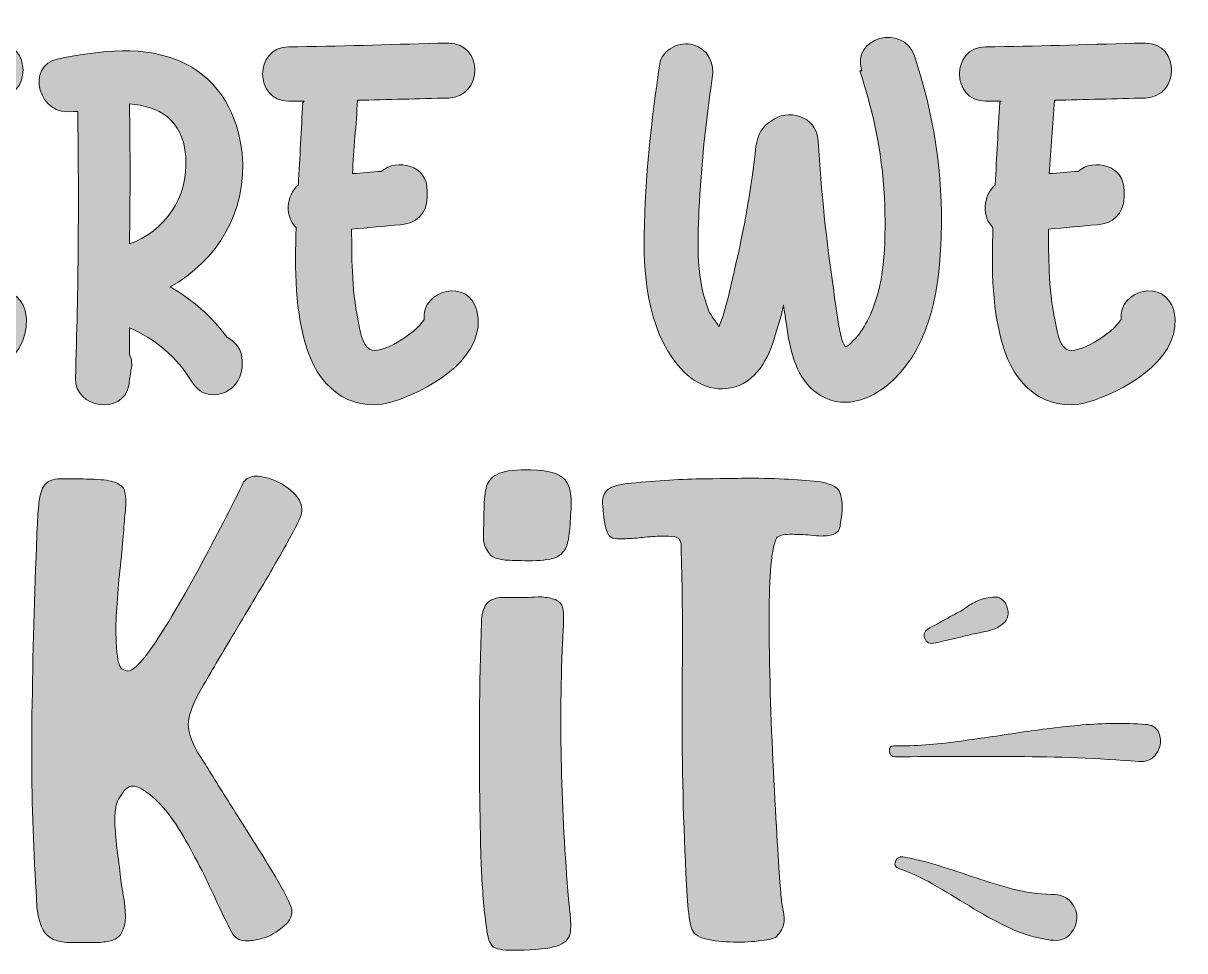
# Model space of a CAD drawing. Header units: inches. Extents: x 50 to 452, y -453 to -47.
# Drawn here: x 250.8 to 451.6, y -452.7 to -292.3 of the extents above; entities that cross this region are included whole.
import ezdxf

# ---------------------------------------------------------------- set-up
doc = ezdxf.new("R2010")
doc.units = ezdxf.units.IN
doc.header["$MEASUREMENT"] = 0
doc.layers.add('Layer 1', color=7, linetype='Continuous')

# ---------------------------------------------------------------- blocks, each defined once
blk = doc.blocks.new('block 3')
at = {"layer": 'Layer 1', "true_color": 0x0b0b0b}
h = blk.add_hatch(color=28, dxfattribs=at)
h.dxf.hatch_style = 2
edge = h.paths.add_edge_path()
edge.add_spline(control_points=[(414.9, -397.94), (413.78, -398.22), (412.72, -398.47), (411.74, -398.69), (410.74, -398.92), (409.69, -399.17), (408.57, -399.44), (407.58, -399.67), (406.95, -399.41), (406.67, -398.67), (406.38, -397.94), (406.68, -397.32), (407.57, -396.83), (408.59, -396.29), (409.54, -395.77), (410.43, -395.27), (411.31, -394.79), (412.27, -394.26), (413.28, -393.72), (413.98, -393.15), (414.76, -392.67), (415.6, -392.27), (416.45, -391.87), (417.39, -391.62), (418.43, -391.52), (419.6, -391.39), (420.42, -391.91), (420.88, -393.12), (421.34, -394.33), (421.11, -395.34), (420.2, -396.15), (419.36, -396.78), (418.48, -397.19), (417.56, -397.39), (416.64, -397.58), (415.75, -397.77), (414.9, -397.94)], knot_values=[0, 0, 0, 0, 1, 1, 1, 2, 2, 2, 3, 3, 3, 4, 4, 4, 5, 5, 5, 6, 6, 6, 7, 7, 7, 8, 8, 8, 9, 9, 9, 10, 10, 10, 11, 11, 11, 12, 12, 12, 12], degree=3, periodic=1)
h = blk.add_hatch(color=28, dxfattribs=at)
h.dxf.hatch_style = 2
edge = h.paths.add_edge_path()
edge.add_spline(control_points=[(401.55, -419.12), (400.95, -419.11), (400.62, -418.79), (400.56, -418.17), (400.5, -417.54), (400.76, -417.24), (401.36, -417.25), (405.02, -417.26), (408.66, -417.01), (412.29, -416.5), (415.93, -416), (419.53, -415.48), (423.09, -414.94), (426.65, -414.4), (430.26, -413.97), (433.9, -413.63), (437.54, -413.3), (441.18, -413.27), (444.82, -413.53), (445.9, -413.58), (446.63, -413.98), (447.03, -414.71), (447.42, -415.44), (447.55, -416.22), (447.4, -417.05), (447.24, -417.87), (446.86, -418.57), (446.26, -419.16), (445.66, -419.74), (444.81, -420), (443.73, -419.94), (436.57, -419.39), (429.54, -419.1), (422.65, -419.09), (415.75, -419.08), (408.71, -419.08), (401.55, -419.12)], knot_values=[0, 0, 0, 0, 1, 1, 1, 2, 2, 2, 3, 3, 3, 4, 4, 4, 5, 5, 5, 6, 6, 6, 7, 7, 7, 8, 8, 8, 9, 9, 9, 10, 10, 10, 11, 11, 11, 12, 12, 12, 12], degree=3, periodic=1)
h = blk.add_hatch(color=28, dxfattribs=at)
h.dxf.hatch_style = 2
edge = h.paths.add_edge_path()
edge.add_spline(control_points=[(428.61, -442.91), (430.15, -442.92), (431.28, -443.38), (432, -444.25), (432.72, -445.13), (433.05, -446.07), (432.98, -447.1), (432.91, -448.12), (432.49, -449.04), (431.74, -449.88), (430.98, -450.71), (429.87, -451.01), (428.41, -450.8), (426, -450.5), (423.71, -449.84), (421.56, -448.82), (419.41, -447.81), (417.28, -446.66), (415.19, -445.39), (413.09, -444.12), (410.99, -442.86), (408.9, -441.59), (406.8, -440.31), (404.6, -439.28), (402.3, -438.47), (401.61, -438.28), (401.38, -437.86), (401.6, -437.24), (401.82, -436.62), (402.25, -436.34), (402.89, -436.41), (405.04, -436.81), (407.16, -437.34), (409.25, -437.99), (411.34, -438.65), (413.45, -439.34), (415.57, -440.07), (417.68, -440.79), (419.81, -441.44), (421.94, -442), (424.08, -442.57), (426.3, -442.87), (428.61, -442.91)], knot_values=[0, 0, 0, 0, 1, 1, 1, 2, 2, 2, 3, 3, 3, 4, 4, 4, 5, 5, 5, 6, 6, 6, 7, 7, 7, 8, 8, 8, 9, 9, 9, 10, 10, 10, 11, 11, 11, 12, 12, 12, 13, 13, 13, 14, 14, 14, 14], degree=3, periodic=1)
at = {"layer": 'Layer 1', "lineweight": 0}
for points, knots in [([(414.9, -397.94), (413.78, -398.22), (412.72, -398.47), (411.74, -398.69), (410.74, -398.92), (409.69, -399.17), (408.57, -399.44), (407.58, -399.67), (406.95, -399.41), (406.67, -398.67), (406.38, -397.94), (406.68, -397.32), (407.57, -396.83), (408.59, -396.29), (409.54, -395.77), (410.43, -395.27), (411.31, -394.79), (412.27, -394.26), (413.28, -393.72), (413.98, -393.15), (414.76, -392.67), (415.6, -392.27), (416.45, -391.87), (417.39, -391.62), (418.43, -391.52), (419.6, -391.39), (420.42, -391.91), (420.88, -393.12), (421.34, -394.33), (421.11, -395.34), (420.2, -396.15), (419.36, -396.78), (418.48, -397.19), (417.56, -397.39), (416.64, -397.58), (415.75, -397.77), (414.9, -397.94)], [0, 0, 0, 0, 1, 1, 1, 2, 2, 2, 3, 3, 3, 4, 4, 4, 5, 5, 5, 6, 6, 6, 7, 7, 7, 8, 8, 8, 9, 9, 9, 10, 10, 10, 11, 11, 11, 12, 12, 12, 12]), ([(401.55, -419.12), (400.95, -419.11), (400.62, -418.79), (400.56, -418.17), (400.5, -417.54), (400.76, -417.24), (401.36, -417.25), (405.02, -417.26), (408.66, -417.01), (412.29, -416.5), (415.93, -416), (419.53, -415.48), (423.09, -414.94), (426.65, -414.4), (430.26, -413.97), (433.9, -413.63), (437.54, -413.3), (441.18, -413.27), (444.82, -413.53), (445.9, -413.58), (446.63, -413.98), (447.03, -414.71), (447.42, -415.44), (447.55, -416.22), (447.4, -417.05), (447.24, -417.87), (446.86, -418.57), (446.26, -419.16), (445.66, -419.74), (444.81, -420), (443.73, -419.94), (436.57, -419.39), (429.54, -419.1), (422.65, -419.09), (415.75, -419.08), (408.71, -419.08), (401.55, -419.12)], [0, 0, 0, 0, 1, 1, 1, 2, 2, 2, 3, 3, 3, 4, 4, 4, 5, 5, 5, 6, 6, 6, 7, 7, 7, 8, 8, 8, 9, 9, 9, 10, 10, 10, 11, 11, 11, 12, 12, 12, 12]), ([(428.61, -442.91), (430.15, -442.92), (431.28, -443.38), (432, -444.25), (432.72, -445.13), (433.05, -446.07), (432.98, -447.1), (432.91, -448.12), (432.49, -449.04), (431.74, -449.88), (430.98, -450.71), (429.87, -451.01), (428.41, -450.8), (426, -450.5), (423.71, -449.84), (421.56, -448.82), (419.41, -447.81), (417.28, -446.66), (415.19, -445.39), (413.09, -444.12), (410.99, -442.86), (408.9, -441.59), (406.8, -440.31), (404.6, -439.28), (402.3, -438.47), (401.61, -438.28), (401.38, -437.86), (401.6, -437.24), (401.82, -436.62), (402.25, -436.34), (402.89, -436.41), (405.04, -436.81), (407.16, -437.34), (409.25, -437.99), (411.34, -438.65), (413.45, -439.34), (415.57, -440.07), (417.68, -440.79), (419.81, -441.44), (421.94, -442), (424.08, -442.57), (426.3, -442.87), (428.61, -442.91)], [0, 0, 0, 0, 1, 1, 1, 2, 2, 2, 3, 3, 3, 4, 4, 4, 5, 5, 5, 6, 6, 6, 7, 7, 7, 8, 8, 8, 9, 9, 9, 10, 10, 10, 11, 11, 11, 12, 12, 12, 13, 13, 13, 14, 14, 14, 14])]:
    blk.add_open_spline(points, degree=3, knots=knots, dxfattribs=at)
blk = doc.blocks.new('block 10')
at = {"layer": 'Layer 1', "true_color": 0x0b0b0b}
h = blk.add_hatch(color=28, dxfattribs=at)
h.dxf.hatch_style = 2
edge = h.paths.add_edge_path()
edge.add_spline(control_points=[(345.28, -445.78), (345.48, -447.44), (345.54, -448.74), (345.34, -449.7), (345.13, -450.7), (344.33, -451.4), (343.03, -451.86), (341.67, -452.26), (339.46, -452.51), (336.25, -452.56), (334.19, -452.66), (332.83, -452.46), (332.13, -452.01), (331.48, -451.5), (331.02, -450.35), (330.88, -448.54), (330.42, -445.33), (330.17, -441.96), (330.02, -438.5), (329.87, -435.04), (329.82, -431.67), (329.77, -428.41), (329.57, -417.56), (329.67, -406.67), (330.02, -395.82), (330.07, -394.57), (330.32, -393.61), (330.77, -392.86), (331.28, -392.16), (332.08, -391.71), (333.23, -391.61), (334.24, -391.56), (335.34, -391.56), (336.5, -391.56), (336.85, -391.56), (337.15, -391.56), (337.45, -391.56), (337.65, -391.56), (337.9, -391.56), (338.15, -391.56), (338.86, -391.5), (339.61, -391.5), (340.46, -391.5), (341.37, -391.56), (342.12, -391.71), (342.82, -391.96), (343.48, -392.26), (343.93, -392.71), (344.08, -393.41), (344.18, -393.97), (344.23, -394.72), (344.23, -395.62), (344.18, -396.58), (344.18, -397.43), (344.08, -398.28), (344.08, -398.73), (344.08, -399.09), (344.03, -399.44), (343.43, -414.7), (343.83, -429.96), (345.23, -445.18), (345.23, -445.38), (345.23, -445.58), (345.28, -445.78)], knot_values=[0, 0, 0, 0, 1, 1, 1, 2, 2, 2, 3, 3, 3, 4, 4, 4, 5, 5, 5, 6, 6, 6, 7, 7, 7, 8, 8, 8, 9, 9, 9, 10, 10, 10, 11, 11, 11, 12, 12, 12, 13, 13, 13, 14, 14, 14, 15, 15, 15, 16, 16, 16, 17, 17, 17, 18, 18, 18, 19, 19, 19, 20, 20, 20, 21, 21, 21, 21], degree=3, periodic=1)
edge = h.paths.add_edge_path()
edge.add_spline(control_points=[(330.92, -372.33), (331.28, -371.32), (331.98, -370.57), (333.13, -370.12), (334.29, -369.66), (336.1, -369.46), (338.56, -369.51), (341.52, -369.56), (343.48, -370.12), (344.48, -371.22), (345.43, -372.33), (345.79, -374.38), (345.43, -377.3), (345.43, -377.6), (345.43, -377.95), (345.38, -378.3), (345.38, -379.56), (345.23, -380.76), (344.98, -381.97), (344.73, -383.12), (344.08, -384.02), (343.13, -384.58), (342.12, -384.98), (340.72, -385.18), (338.86, -385.23), (337, -385.23), (335.49, -385.18), (334.44, -385.13), (333.59, -385.08), (332.83, -384.93), (332.23, -384.68), (331.63, -384.42), (331.13, -383.82), (330.72, -382.92), (330.72, -382.92), (330.67, -382.82), (330.67, -382.82), (330.57, -382.57), (330.52, -382.37), (330.47, -382.12), (330.42, -381.92), (330.37, -381.66), (330.37, -381.41), (330.37, -381.16), (330.37, -380.96), (330.37, -380.71), (330.42, -379.25), (330.42, -377.8), (330.47, -376.34), (330.47, -374.68), (330.62, -373.38), (330.92, -372.33)], knot_values=[0, 0, 0, 0, 1, 1, 1, 2, 2, 2, 3, 3, 3, 4, 4, 4, 5, 5, 5, 6, 6, 6, 7, 7, 7, 8, 8, 8, 9, 9, 9, 10, 10, 10, 11, 11, 11, 12, 12, 12, 13, 13, 13, 14, 14, 14, 15, 15, 15, 16, 16, 16, 17, 17, 17, 17], degree=3, periodic=1)
h = blk.add_hatch(color=28, dxfattribs=at)
h.dxf.hatch_style = 2
edge = h.paths.add_edge_path()
edge.add_spline(control_points=[(268.02, -442.72), (268.17, -443.57), (268.32, -444.37), (268.37, -445.13), (268.42, -445.88), (268.47, -446.38), (268.47, -446.68), (268.47, -447.59), (268.32, -448.44), (267.97, -449.19), (267.56, -450.25), (266.71, -450.85), (265.36, -451.05), (264.55, -451.2), (263.65, -451.25), (262.7, -451.25), (261.74, -451.25), (260.49, -451.25), (259.03, -451.25), (259.03, -451.25), (258.28, -451.25), (258.28, -451.25), (255.97, -451), (254.51, -450.1), (253.96, -448.54), (253.41, -447.04), (253.1, -445.53), (253.1, -444.12), (253.1, -444.12), (253.1, -443.87), (253.1, -443.87), (253.1, -443.32), (253.06, -442.82), (253.01, -442.37), (252.5, -434.28), (252.25, -426), (252.25, -417.56), (252.25, -415.66), (252.3, -413.8), (252.3, -411.89), (252.45, -401.45), (252.7, -391.1), (253.16, -380.81), (253.16, -380.41), (253.16, -380.01), (253.21, -379.56), (253.26, -377.85), (253.36, -376.34), (253.51, -375.09), (253.66, -373.83), (253.96, -372.83), (254.51, -372.12), (255.06, -371.42), (255.92, -371.07), (257.17, -371.07), (257.17, -371.07), (257.87, -371.07), (257.87, -371.07), (259.13, -371.07), (260.64, -371.07), (262.39, -371.12), (264.15, -371.17), (265.46, -371.32), (266.36, -371.57), (267.51, -371.97), (268.17, -372.53), (268.32, -373.18), (268.47, -373.83), (268.52, -374.43), (268.52, -374.99), (268.52, -375.89), (268.42, -377.04), (268.27, -378.4), (268.17, -379.66), (268.07, -381.11), (267.92, -382.87), (267.87, -383.47), (267.82, -384.27), (267.67, -385.33), (267.42, -387.39), (267.21, -389.55), (267.06, -391.76), (266.91, -394.02), (266.81, -395.82), (266.81, -397.28), (266.81, -398.33), (266.86, -399.29), (266.91, -400.24), (267.06, -402.5), (267.42, -403.71), (267.87, -403.96), (268.37, -404.21), (268.67, -404.31), (268.82, -404.31), (269.67, -404.31), (270.93, -403.15), (272.59, -400.89), (275.55, -396.58), (278.56, -391.5), (281.67, -385.63), (284.79, -379.81), (287.2, -375.14), (288.9, -371.62), (289.36, -370.97), (290.06, -370.62), (291.06, -370.62), (291.52, -370.62), (291.97, -370.72), (292.52, -370.82), (294.33, -371.22), (295.83, -371.97), (297.09, -373.08), (298.34, -374.13), (298.95, -375.24), (298.95, -376.34), (298.95, -376.74), (298.9, -377.19), (298.74, -377.6), (298.04, -379.25), (296.59, -381.92), (294.43, -385.68), (292.22, -389.45), (289.86, -393.41), (287.3, -397.68), (285.34, -400.94), (283.58, -403.96), (281.98, -406.67), (280.22, -409.63), (279.31, -411.94), (279.31, -413.6), (279.31, -413.8), (279.37, -413.95), (279.37, -414.1), (279.57, -415.81), (280.42, -417.76), (281.98, -419.92), (282.23, -420.27), (282.43, -420.68), (282.68, -421.08), (284.33, -423.79), (286.09, -426.55), (287.85, -429.31), (290.01, -432.78), (291.97, -435.89), (293.72, -438.7), (295.43, -441.56), (296.59, -443.67), (297.14, -445.13), (297.24, -445.38), (297.24, -445.63), (297.24, -445.93), (297.24, -446.89), (296.69, -447.79), (295.58, -448.64), (294.18, -449.75), (292.92, -450.4), (291.82, -450.6), (290.71, -450.85), (289.96, -450.95), (289.56, -450.95), (288.45, -450.95), (287.65, -450.6), (287.1, -449.9), (286.39, -448.64), (285.44, -446.78), (284.28, -444.27), (282.68, -440.66), (280.77, -436.89), (278.51, -432.93), (276.25, -428.96), (273.79, -426.2), (271.23, -424.64), (270.63, -424.34), (270.13, -424.19), (269.73, -424.19), (269.52, -424.19), (269.32, -424.24), (269.17, -424.29), (268.67, -424.49), (268.27, -424.84), (268.02, -425.3), (267.82, -425.65), (267.67, -425.9), (267.51, -426.1), (267.26, -426.45), (267.11, -426.75), (267.01, -426.95), (266.91, -427.2), (266.86, -427.45), (266.81, -427.71), (266.76, -428.01), (266.71, -428.46), (266.66, -429.01), (266.66, -429.11), (266.66, -429.21), (266.61, -429.31), (266.61, -429.31), (266.61, -429.71), (266.61, -429.71), (266.61, -430.42), (266.66, -431.52), (266.81, -432.98), (266.96, -434.73), (267.16, -436.44), (267.42, -438.2), (267.62, -439.96), (267.77, -441.16), (267.87, -441.91), (267.92, -442.11), (267.97, -442.37), (268.02, -442.72)], knot_values=[0, 0, 0, 0, 1, 1, 1, 2, 2, 2, 3, 3, 3, 4, 4, 4, 5, 5, 5, 6, 6, 6, 7, 7, 7, 8, 8, 8, 9, 9, 9, 10, 10, 10, 11, 11, 11, 12, 12, 12, 13, 13, 13, 14, 14, 14, 15, 15, 15, 16, 16, 16, 17, 17, 17, 18, 18, 18, 19, 19, 19, 20, 20, 20, 21, 21, 21, 22, 22, 22, 23, 23, 23, 24, 24, 24, 25, 25, 25, 26, 26, 26, 27, 27, 27, 28, 28, 28, 29, 29, 29, 30, 30, 30, 31, 31, 31, 32, 32, 32, 33, 33, 33, 34, 34, 34, 35, 35, 35, 36, 36, 36, 37, 37, 37, 38, 38, 38, 39, 39, 39, 40, 40, 40, 41, 41, 41, 42, 42, 42, 43, 43, 43, 44, 44, 44, 45, 45, 45, 46, 46, 46, 47, 47, 47, 48, 48, 48, 49, 49, 49, 50, 50, 50, 51, 51, 51, 52, 52, 52, 53, 53, 53, 54, 54, 54, 55, 55, 55, 56, 56, 56, 57, 57, 57, 58, 58, 58, 59, 59, 59, 60, 60, 60, 61, 61, 61, 62, 62, 62, 63, 63, 63, 64, 64, 64, 65, 65, 65, 66, 66, 66, 67, 67, 67, 68, 68, 68, 69, 69, 69, 70, 70, 70, 70], degree=3, periodic=1)
h = blk.add_hatch(color=28, dxfattribs=at)
h.dxf.hatch_style = 2
edge = h.paths.add_edge_path()
edge.add_spline(control_points=[(379.77, -394.82), (379.77, -394.82), (379.77, -397.93), (379.77, -397.93), (379.88, -406.87), (380.18, -415.86), (380.68, -424.94), (381.18, -434.03), (381.53, -439.91), (381.78, -442.57), (381.88, -443.72), (381.98, -444.68), (382.13, -445.43), (382.28, -446.13), (382.39, -446.78), (382.39, -447.34), (382.39, -447.54), (382.33, -447.74), (382.33, -447.89), (382.24, -448.59), (381.78, -449.4), (381.03, -450.25), (380.68, -450.5), (379.82, -450.75), (378.42, -450.9), (376.96, -451.1), (375.36, -451.2), (373.6, -451.15), (371.79, -451.15), (370.18, -450.95), (368.78, -450.6), (367.37, -450.25), (366.57, -449.6), (366.32, -448.74), (365.97, -447.19), (365.72, -445.38), (365.57, -443.22), (365.01, -432.63), (364.71, -422.38), (364.71, -412.39), (364.71, -410.43), (364.76, -408.43), (364.76, -406.47), (364.76, -406.47), (364.81, -400.69), (364.81, -400.69), (364.81, -394.87), (364.71, -388.84), (364.56, -382.72), (364.56, -381.76), (364.21, -381.21), (363.46, -381.11), (362.7, -381.01), (362.05, -380.96), (361.45, -380.96), (360.6, -380.96), (359.54, -381.06), (358.29, -381.16), (357.38, -381.26), (356.38, -381.36), (355.27, -381.41), (354.92, -381.41), (354.57, -381.46), (354.27, -381.46), (353.62, -381.46), (353.16, -381.41), (352.76, -381.31), (352.21, -381.16), (351.86, -380.66), (351.61, -379.86), (351.36, -379.05), (351.16, -377.7), (351.01, -375.84), (351.01, -375.64), (350.96, -375.39), (350.96, -375.19), (350.96, -374.18), (351.26, -373.43), (351.86, -372.93), (352.56, -372.37), (353.92, -371.97), (355.93, -371.82), (360.49, -371.37), (364.71, -371.12), (368.63, -371.07), (372.55, -371.02), (375.06, -370.97), (376.11, -370.97), (381.28, -370.97), (385.5, -371.22), (388.71, -371.62), (390.77, -372.02), (391.88, -372.68), (392.08, -373.63), (392.33, -374.59), (392.43, -375.34), (392.43, -375.99), (392.43, -376.74), (392.33, -377.45), (392.18, -378.25), (392.18, -378.25), (392.08, -379.05), (392.08, -379.05), (391.97, -379.86), (391.62, -380.36), (391.07, -380.61), (390.52, -380.86), (389.72, -380.96), (388.76, -380.96), (388.31, -380.96), (387.71, -380.91), (386.95, -380.81), (385.75, -380.71), (384.54, -380.66), (383.34, -380.66), (382.19, -380.66), (381.38, -380.86), (381.03, -381.31), (380.18, -383.22), (379.77, -387.74), (379.77, -394.82)], knot_values=[0, 0, 0, 0, 1, 1, 1, 2, 2, 2, 3, 3, 3, 4, 4, 4, 5, 5, 5, 6, 6, 6, 7, 7, 7, 8, 8, 8, 9, 9, 9, 10, 10, 10, 11, 11, 11, 12, 12, 12, 13, 13, 13, 14, 14, 14, 15, 15, 15, 16, 16, 16, 17, 17, 17, 18, 18, 18, 19, 19, 19, 20, 20, 20, 21, 21, 21, 22, 22, 22, 23, 23, 23, 24, 24, 24, 25, 25, 25, 26, 26, 26, 27, 27, 27, 28, 28, 28, 29, 29, 29, 30, 30, 30, 31, 31, 31, 32, 32, 32, 33, 33, 33, 34, 34, 34, 35, 35, 35, 36, 36, 36, 37, 37, 37, 38, 38, 38, 39, 39, 39, 40, 40, 40, 40], degree=3, periodic=1)
at = {"layer": 'Layer 1', "lineweight": 0}
for points, knots in [([(330.92, -372.33), (331.28, -371.32), (331.98, -370.57), (333.13, -370.12), (334.29, -369.66), (336.1, -369.46), (338.56, -369.51), (341.52, -369.56), (343.48, -370.12), (344.48, -371.22), (345.43, -372.33), (345.79, -374.38), (345.43, -377.3), (345.43, -377.6), (345.43, -377.95), (345.38, -378.3), (345.38, -379.56), (345.23, -380.76), (344.98, -381.97), (344.73, -383.12), (344.08, -384.02), (343.13, -384.58), (342.12, -384.98), (340.72, -385.18), (338.86, -385.23), (337, -385.23), (335.49, -385.18), (334.44, -385.13), (333.59, -385.08), (332.83, -384.93), (332.23, -384.68), (331.63, -384.42), (331.13, -383.82), (330.72, -382.92), (330.72, -382.92), (330.67, -382.82), (330.67, -382.82), (330.57, -382.57), (330.52, -382.37), (330.47, -382.12), (330.42, -381.92), (330.37, -381.66), (330.37, -381.41), (330.37, -381.16), (330.37, -380.96), (330.37, -380.71), (330.42, -379.25), (330.42, -377.8), (330.47, -376.34), (330.47, -374.68), (330.62, -373.38), (330.92, -372.33)], [0, 0, 0, 0, 1, 1, 1, 2, 2, 2, 3, 3, 3, 4, 4, 4, 5, 5, 5, 6, 6, 6, 7, 7, 7, 8, 8, 8, 9, 9, 9, 10, 10, 10, 11, 11, 11, 12, 12, 12, 13, 13, 13, 14, 14, 14, 15, 15, 15, 16, 16, 16, 17, 17, 17, 17]), ([(268.02, -442.72), (268.17, -443.57), (268.32, -444.37), (268.37, -445.13), (268.42, -445.88), (268.47, -446.38), (268.47, -446.68), (268.47, -447.59), (268.32, -448.44), (267.97, -449.19), (267.56, -450.25), (266.71, -450.85), (265.36, -451.05), (264.55, -451.2), (263.65, -451.25), (262.7, -451.25), (261.74, -451.25), (260.49, -451.25), (259.03, -451.25), (259.03, -451.25), (258.28, -451.25), (258.28, -451.25), (255.97, -451), (254.51, -450.1), (253.96, -448.54), (253.41, -447.04), (253.1, -445.53), (253.1, -444.12), (253.1, -444.12), (253.1, -443.87), (253.1, -443.87), (253.1, -443.32), (253.06, -442.82), (253.01, -442.37), (252.5, -434.28), (252.25, -426), (252.25, -417.56), (252.25, -415.66), (252.3, -413.8), (252.3, -411.89), (252.45, -401.45), (252.7, -391.1), (253.16, -380.81), (253.16, -380.41), (253.16, -380.01), (253.21, -379.56), (253.26, -377.85), (253.36, -376.34), (253.51, -375.09), (253.66, -373.83), (253.96, -372.83), (254.51, -372.12), (255.06, -371.42), (255.92, -371.07), (257.17, -371.07), (257.17, -371.07), (257.87, -371.07), (257.87, -371.07), (259.13, -371.07), (260.64, -371.07), (262.39, -371.12), (264.15, -371.17), (265.46, -371.32), (266.36, -371.57), (267.51, -371.97), (268.17, -372.53), (268.32, -373.18), (268.47, -373.83), (268.52, -374.43), (268.52, -374.99), (268.52, -375.89), (268.42, -377.04), (268.27, -378.4), (268.17, -379.66), (268.07, -381.11), (267.92, -382.87), (267.87, -383.47), (267.82, -384.27), (267.67, -385.33), (267.42, -387.39), (267.21, -389.55), (267.06, -391.76), (266.91, -394.02), (266.81, -395.82), (266.81, -397.28), (266.81, -398.33), (266.86, -399.29), (266.91, -400.24), (267.06, -402.5), (267.42, -403.71), (267.87, -403.96), (268.37, -404.21), (268.67, -404.31), (268.82, -404.31), (269.67, -404.31), (270.93, -403.15), (272.59, -400.89), (275.55, -396.58), (278.56, -391.5), (281.67, -385.63), (284.79, -379.81), (287.2, -375.14), (288.9, -371.62), (289.36, -370.97), (290.06, -370.62), (291.06, -370.62), (291.52, -370.62), (291.97, -370.72), (292.52, -370.82), (294.33, -371.22), (295.83, -371.97), (297.09, -373.08), (298.34, -374.13), (298.95, -375.24), (298.95, -376.34), (298.95, -376.74), (298.9, -377.19), (298.74, -377.6), (298.04, -379.25), (296.59, -381.92), (294.43, -385.68), (292.22, -389.45), (289.86, -393.41), (287.3, -397.68), (285.34, -400.94), (283.58, -403.96), (281.98, -406.67), (280.22, -409.63), (279.31, -411.94), (279.31, -413.6), (279.31, -413.8), (279.37, -413.95), (279.37, -414.1), (279.57, -415.81), (280.42, -417.76), (281.98, -419.92), (282.23, -420.27), (282.43, -420.68), (282.68, -421.08), (284.33, -423.79), (286.09, -426.55), (287.85, -429.31), (290.01, -432.78), (291.97, -435.89), (293.72, -438.7), (295.43, -441.56), (296.59, -443.67), (297.14, -445.13), (297.24, -445.38), (297.24, -445.63), (297.24, -445.93), (297.24, -446.89), (296.69, -447.79), (295.58, -448.64), (294.18, -449.75), (292.92, -450.4), (291.82, -450.6), (290.71, -450.85), (289.96, -450.95), (289.56, -450.95), (288.45, -450.95), (287.65, -450.6), (287.1, -449.9), (286.39, -448.64), (285.44, -446.78), (284.28, -444.27), (282.68, -440.66), (280.77, -436.89), (278.51, -432.93), (276.25, -428.96), (273.79, -426.2), (271.23, -424.64), (270.63, -424.34), (270.13, -424.19), (269.73, -424.19), (269.52, -424.19), (269.32, -424.24), (269.17, -424.29), (268.67, -424.49), (268.27, -424.84), (268.02, -425.3), (267.82, -425.65), (267.67, -425.9), (267.51, -426.1), (267.26, -426.45), (267.11, -426.75), (267.01, -426.95), (266.91, -427.2), (266.86, -427.45), (266.81, -427.71), (266.76, -428.01), (266.71, -428.46), (266.66, -429.01), (266.66, -429.11), (266.66, -429.21), (266.61, -429.31), (266.61, -429.31), (266.61, -429.71), (266.61, -429.71), (266.61, -430.42), (266.66, -431.52), (266.81, -432.98), (266.96, -434.73), (267.16, -436.44), (267.42, -438.2), (267.62, -439.96), (267.77, -441.16), (267.87, -441.91), (267.92, -442.11), (267.97, -442.37), (268.02, -442.72)], [0, 0, 0, 0, 1, 1, 1, 2, 2, 2, 3, 3, 3, 4, 4, 4, 5, 5, 5, 6, 6, 6, 7, 7, 7, 8, 8, 8, 9, 9, 9, 10, 10, 10, 11, 11, 11, 12, 12, 12, 13, 13, 13, 14, 14, 14, 15, 15, 15, 16, 16, 16, 17, 17, 17, 18, 18, 18, 19, 19, 19, 20, 20, 20, 21, 21, 21, 22, 22, 22, 23, 23, 23, 24, 24, 24, 25, 25, 25, 26, 26, 26, 27, 27, 27, 28, 28, 28, 29, 29, 29, 30, 30, 30, 31, 31, 31, 32, 32, 32, 33, 33, 33, 34, 34, 34, 35, 35, 35, 36, 36, 36, 37, 37, 37, 38, 38, 38, 39, 39, 39, 40, 40, 40, 41, 41, 41, 42, 42, 42, 43, 43, 43, 44, 44, 44, 45, 45, 45, 46, 46, 46, 47, 47, 47, 48, 48, 48, 49, 49, 49, 50, 50, 50, 51, 51, 51, 52, 52, 52, 53, 53, 53, 54, 54, 54, 55, 55, 55, 56, 56, 56, 57, 57, 57, 58, 58, 58, 59, 59, 59, 60, 60, 60, 61, 61, 61, 62, 62, 62, 63, 63, 63, 64, 64, 64, 65, 65, 65, 66, 66, 66, 67, 67, 67, 68, 68, 68, 69, 69, 69, 70, 70, 70, 70]), ([(379.77, -394.82), (379.77, -394.82), (379.77, -397.93), (379.77, -397.93), (379.88, -406.87), (380.18, -415.86), (380.68, -424.94), (381.18, -434.03), (381.53, -439.91), (381.78, -442.57), (381.88, -443.72), (381.98, -444.68), (382.13, -445.43), (382.28, -446.13), (382.39, -446.78), (382.39, -447.34), (382.39, -447.54), (382.33, -447.74), (382.33, -447.89), (382.24, -448.59), (381.78, -449.4), (381.03, -450.25), (380.68, -450.5), (379.82, -450.75), (378.42, -450.9), (376.96, -451.1), (375.36, -451.2), (373.6, -451.15), (371.79, -451.15), (370.18, -450.95), (368.78, -450.6), (367.37, -450.25), (366.57, -449.6), (366.32, -448.74), (365.97, -447.19), (365.72, -445.38), (365.57, -443.22), (365.01, -432.63), (364.71, -422.38), (364.71, -412.39), (364.71, -410.43), (364.76, -408.43), (364.76, -406.47), (364.76, -406.47), (364.81, -400.69), (364.81, -400.69), (364.81, -394.87), (364.71, -388.84), (364.56, -382.72), (364.56, -381.76), (364.21, -381.21), (363.46, -381.11), (362.7, -381.01), (362.05, -380.96), (361.45, -380.96), (360.6, -380.96), (359.54, -381.06), (358.29, -381.16), (357.38, -381.26), (356.38, -381.36), (355.27, -381.41), (354.92, -381.41), (354.57, -381.46), (354.27, -381.46), (353.62, -381.46), (353.16, -381.41), (352.76, -381.31), (352.21, -381.16), (351.86, -380.66), (351.61, -379.86), (351.36, -379.05), (351.16, -377.7), (351.01, -375.84), (351.01, -375.64), (350.96, -375.39), (350.96, -375.19), (350.96, -374.18), (351.26, -373.43), (351.86, -372.93), (352.56, -372.37), (353.92, -371.97), (355.93, -371.82), (360.49, -371.37), (364.71, -371.12), (368.63, -371.07), (372.55, -371.02), (375.06, -370.97), (376.11, -370.97), (381.28, -370.97), (385.5, -371.22), (388.71, -371.62), (390.77, -372.02), (391.88, -372.68), (392.08, -373.63), (392.33, -374.59), (392.43, -375.34), (392.43, -375.99), (392.43, -376.74), (392.33, -377.45), (392.18, -378.25), (392.18, -378.25), (392.08, -379.05), (392.08, -379.05), (391.97, -379.86), (391.62, -380.36), (391.07, -380.61), (390.52, -380.86), (389.72, -380.96), (388.76, -380.96), (388.31, -380.96), (387.71, -380.91), (386.95, -380.81), (385.75, -380.71), (384.54, -380.66), (383.34, -380.66), (382.19, -380.66), (381.38, -380.86), (381.03, -381.31), (380.18, -383.22), (379.77, -387.74), (379.77, -394.82)], [0, 0, 0, 0, 1, 1, 1, 2, 2, 2, 3, 3, 3, 4, 4, 4, 5, 5, 5, 6, 6, 6, 7, 7, 7, 8, 8, 8, 9, 9, 9, 10, 10, 10, 11, 11, 11, 12, 12, 12, 13, 13, 13, 14, 14, 14, 15, 15, 15, 16, 16, 16, 17, 17, 17, 18, 18, 18, 19, 19, 19, 20, 20, 20, 21, 21, 21, 22, 22, 22, 23, 23, 23, 24, 24, 24, 25, 25, 25, 26, 26, 26, 27, 27, 27, 28, 28, 28, 29, 29, 29, 30, 30, 30, 31, 31, 31, 32, 32, 32, 33, 33, 33, 34, 34, 34, 35, 35, 35, 36, 36, 36, 37, 37, 37, 38, 38, 38, 39, 39, 39, 40, 40, 40, 40]), ([(345.28, -445.78), (345.48, -447.44), (345.54, -448.74), (345.34, -449.7), (345.13, -450.7), (344.33, -451.4), (343.03, -451.86), (341.67, -452.26), (339.46, -452.51), (336.25, -452.56), (334.19, -452.66), (332.83, -452.46), (332.13, -452.01), (331.48, -451.5), (331.02, -450.35), (330.88, -448.54), (330.42, -445.33), (330.17, -441.96), (330.02, -438.5), (329.87, -435.04), (329.82, -431.67), (329.77, -428.41), (329.57, -417.56), (329.67, -406.67), (330.02, -395.82), (330.07, -394.57), (330.32, -393.61), (330.77, -392.86), (331.28, -392.16), (332.08, -391.71), (333.23, -391.61), (334.24, -391.56), (335.34, -391.56), (336.5, -391.56), (336.85, -391.56), (337.15, -391.56), (337.45, -391.56), (337.65, -391.56), (337.9, -391.56), (338.15, -391.56), (338.86, -391.5), (339.61, -391.5), (340.46, -391.5), (341.37, -391.56), (342.12, -391.71), (342.82, -391.96), (343.48, -392.26), (343.93, -392.71), (344.08, -393.41), (344.18, -393.97), (344.23, -394.72), (344.23, -395.62), (344.18, -396.58), (344.18, -397.43), (344.08, -398.28), (344.08, -398.73), (344.08, -399.09), (344.03, -399.44), (343.43, -414.7), (343.83, -429.96), (345.23, -445.18), (345.23, -445.38), (345.23, -445.58), (345.28, -445.78)], [0, 0, 0, 0, 1, 1, 1, 2, 2, 2, 3, 3, 3, 4, 4, 4, 5, 5, 5, 6, 6, 6, 7, 7, 7, 8, 8, 8, 9, 9, 9, 10, 10, 10, 11, 11, 11, 12, 12, 12, 13, 13, 13, 14, 14, 14, 15, 15, 15, 16, 16, 16, 17, 17, 17, 18, 18, 18, 19, 19, 19, 20, 20, 20, 21, 21, 21, 21])]:
    blk.add_open_spline(points, degree=3, knots=knots, dxfattribs=at)
blk = doc.blocks.new('block 12')
at = {"layer": 'Layer 1', "true_color": 0x0b0b0b}
h = blk.add_hatch(color=28, dxfattribs=at)
h.dxf.hatch_style = 2
edge = h.paths.add_edge_path()
edge.add_spline(control_points=[(395.81, -300.51), (393.89, -294.74), (402.98, -292.31), (404.9, -297.95), (408.23, -307.93), (409.9, -318.56), (409.51, -329.06), (409.26, -337.77), (407.85, -347.63), (401.32, -353.9), (397.99, -357.11), (393.12, -359.28), (388.77, -356.72), (384.93, -354.54), (383.65, -350.06), (383.01, -345.96), (382.75, -344.3), (382.49, -342.63), (382.24, -340.97), (382.11, -341.74), (381.98, -342.51), (381.72, -343.28), (380.57, -347.12), (379.55, -351.73), (375.96, -354.16), (372.38, -356.59), (368.02, -355.57), (365.08, -352.62), (359.06, -346.6), (358.03, -336.87), (358.16, -328.81), (358.29, -318.95), (359.44, -309.09), (360.85, -299.35), (361.24, -296.79), (364.44, -295.38), (366.61, -296.02), (369.3, -296.79), (370.33, -299.23), (369.94, -301.79), (368.79, -309.34), (368.02, -317.02), (367.64, -324.71), (367.38, -330.47), (367.13, -336.74), (369.43, -342.25), (369.69, -342.76), (370.58, -343.92), (371.1, -344.81), (372.38, -341.74), (373.02, -338.15), (373.79, -334.95), (375.45, -327.91), (376.73, -320.74), (377.5, -313.57), (377.76, -311.65), (378.65, -309.98), (380.19, -309.21), (382.75, -307.04), (388, -308.19), (388.26, -312.67), (388.77, -321.38), (389.66, -329.96), (390.95, -338.54), (391.2, -340.59), (391.46, -342.63), (391.84, -344.68), (392.1, -345.71), (392.23, -347.37), (392.99, -348.27), (393.51, -348.14), (394.02, -347.5), (394.27, -347.24), (395.3, -346.22), (396.07, -345.07), (396.71, -343.79), (399.91, -337.9), (399.91, -330.34), (399.78, -323.94), (399.52, -315.87), (397.99, -308.06), (395.43, -300.51), (395.43, -300.51), (395.81, -300.51), (395.81, -300.51)], knot_values=[0, 0, 0, 0, 1, 1, 1, 2, 2, 2, 3, 3, 3, 4, 4, 4, 5, 5, 5, 6, 6, 6, 7, 7, 7, 8, 8, 8, 9, 9, 9, 10, 10, 10, 11, 11, 11, 12, 12, 12, 13, 13, 13, 14, 14, 14, 15, 15, 15, 16, 16, 16, 17, 17, 17, 18, 18, 18, 19, 19, 19, 20, 20, 20, 21, 21, 21, 22, 22, 22, 23, 23, 23, 24, 24, 24, 25, 25, 25, 26, 26, 26, 27, 27, 27, 28, 28, 28, 28], degree=3, periodic=1)
h = blk.add_hatch(color=28, dxfattribs=at)
h.dxf.hatch_style = 2
edge = h.paths.add_edge_path()
edge.add_spline(control_points=[(221.27, -305.76), (220.37, -305.76), (219.47, -305.76), (218.58, -305.76), (212.56, -305.76), (212.56, -296.41), (218.58, -296.41), (227.16, -296.28), (235.74, -296.02), (244.32, -295.77), (244.57, -295.77), (244.83, -295.77), (245.08, -295.77), (245.47, -295.77), (245.85, -295.77), (246.24, -295.77), (252.25, -295.77), (252.25, -304.99), (246.24, -305.24), (240.99, -305.37), (235.74, -305.5), (230.49, -305.63), (230.23, -309.85), (229.85, -314.08), (229.59, -318.31), (231.26, -318.18), (232.92, -318.05), (234.58, -317.92), (237.27, -315.62), (242.65, -316.77), (242.52, -321.38), (242.52, -321.76), (242.52, -322.15), (242.52, -322.53), (242.52, -325.22), (240.47, -327.01), (237.91, -327.14), (235.1, -327.4), (232.28, -327.65), (229.46, -327.91), (229.46, -330.34), (229.46, -332.77), (229.59, -335.21), (229.72, -338.02), (229.97, -340.97), (230.61, -343.79), (230.87, -345.2), (231.26, -347.89), (232.54, -348.65), (234.46, -349.81), (240.47, -345.96), (242.01, -343.53), (241.5, -338.28), (249.69, -336.36), (251.1, -341.99), (253.02, -349.68), (243.55, -355.31), (237.4, -357.49), (230.1, -360.05), (224.21, -355.95), (221.91, -349.04), (219.6, -342.38), (219.6, -334.7), (219.86, -327.65), (217.94, -325.86), (218.07, -322.15), (220.24, -320.23), (220.5, -315.49), (220.76, -310.75), (221.01, -306.01), (221.01, -306.01), (221.27, -305.76), (221.27, -305.76)], knot_values=[0, 0, 0, 0, 1, 1, 1, 2, 2, 2, 3, 3, 3, 4, 4, 4, 5, 5, 5, 6, 6, 6, 7, 7, 7, 8, 8, 8, 9, 9, 9, 10, 10, 10, 11, 11, 11, 12, 12, 12, 13, 13, 13, 14, 14, 14, 15, 15, 15, 16, 16, 16, 17, 17, 17, 18, 18, 18, 19, 19, 19, 20, 20, 20, 21, 21, 21, 22, 22, 22, 23, 23, 23, 24, 24, 24, 24], degree=3, periodic=1)
h = blk.add_hatch(color=28, dxfattribs=at)
h.dxf.hatch_style = 2
edge = h.paths.add_edge_path()
edge.add_spline(control_points=[(285.81, -346.48), (287.47, -347.24), (288.75, -348.91), (288.63, -350.7), (288.63, -351.09), (288.63, -351.47), (288.63, -351.85), (288.24, -356.34), (282.48, -358.51), (279.92, -354.29), (277.36, -350.06), (273.64, -346.86), (269.16, -344.94), (269.16, -346.48), (269.16, -348.01), (269.16, -349.55), (269.55, -350.32), (269.67, -351.21), (269.42, -352.24), (269.29, -353.14), (269.16, -354.03), (269.03, -354.93), (268.01, -360.18), (259.69, -358.9), (259.81, -353.65), (260.33, -338.28), (260.45, -322.92), (260.2, -307.55), (259.94, -307.55), (259.69, -307.55), (259.43, -307.55), (253.54, -308.7), (250.98, -299.61), (256.87, -298.46), (264.17, -297.05), (271.72, -295.9), (278.64, -299.23), (284.78, -302.17), (287.99, -308.32), (288.63, -314.85), (289.65, -324.71), (284.27, -333.41), (276.2, -337.9), (280.05, -340.07), (283.38, -343.02), (286.06, -346.6), (286.06, -346.6), (285.81, -346.48), (285.81, -346.48)], knot_values=[0, 0, 0, 0, 1, 1, 1, 2, 2, 2, 3, 3, 3, 4, 4, 4, 5, 5, 5, 6, 6, 6, 7, 7, 7, 8, 8, 8, 9, 9, 9, 10, 10, 10, 11, 11, 11, 12, 12, 12, 13, 13, 13, 14, 14, 14, 15, 15, 15, 16, 16, 16, 16], degree=3, periodic=1)
edge = h.paths.add_edge_path()
edge.add_spline(control_points=[(278.89, -315.36), (278.38, -308.83), (274.16, -306.65), (269.16, -306.27), (269.29, -314.34), (269.29, -322.4), (269.16, -330.47), (275.18, -328.29), (279.41, -322.4), (278.89, -315.62), (278.89, -315.62), (278.89, -315.36), (278.89, -315.36)], knot_values=[0, 0, 0, 0, 1, 1, 1, 2, 2, 2, 3, 3, 3, 4, 4, 4, 4], degree=3, periodic=1)
h = blk.add_hatch(color=28, dxfattribs=at)
h.dxf.hatch_style = 2
edge = h.paths.add_edge_path()
edge.add_spline(control_points=[(299.38, -305.76), (298.49, -305.76), (297.59, -305.76), (296.69, -305.76), (290.68, -305.76), (290.68, -296.41), (296.69, -296.41), (305.27, -296.28), (313.85, -296.02), (322.43, -295.77), (322.69, -295.77), (322.95, -295.77), (323.2, -295.77), (323.59, -295.77), (323.97, -295.77), (324.36, -295.77), (330.37, -295.77), (330.37, -304.99), (324.36, -305.24), (319.1, -305.37), (313.85, -305.5), (308.6, -305.63), (308.35, -309.85), (307.96, -314.08), (307.71, -318.31), (309.37, -318.18), (311.04, -318.05), (312.7, -317.92), (315.39, -315.62), (320.77, -316.77), (320.64, -321.38), (320.64, -321.76), (320.64, -322.15), (320.64, -322.53), (320.64, -325.22), (318.59, -327.01), (316.03, -327.14), (313.21, -327.4), (310.4, -327.65), (307.58, -327.91), (307.58, -330.34), (307.58, -332.77), (307.71, -335.21), (307.84, -338.02), (308.09, -340.97), (308.73, -343.79), (308.99, -345.2), (309.37, -347.89), (310.65, -348.65), (312.57, -349.81), (318.59, -345.96), (320.13, -343.53), (319.62, -338.28), (327.81, -336.36), (329.22, -341.99), (331.14, -349.68), (321.67, -355.31), (315.52, -357.49), (308.22, -360.05), (302.33, -355.95), (300.02, -349.04), (297.72, -342.38), (297.72, -334.7), (297.98, -327.65), (296.05, -325.86), (296.18, -322.15), (298.36, -320.23), (298.62, -315.49), (298.87, -310.75), (299.13, -306.01), (299.13, -306.01), (299.38, -305.76), (299.38, -305.76)], knot_values=[0, 0, 0, 0, 1, 1, 1, 2, 2, 2, 3, 3, 3, 4, 4, 4, 5, 5, 5, 6, 6, 6, 7, 7, 7, 8, 8, 8, 9, 9, 9, 10, 10, 10, 11, 11, 11, 12, 12, 12, 13, 13, 13, 14, 14, 14, 15, 15, 15, 16, 16, 16, 17, 17, 17, 18, 18, 18, 19, 19, 19, 20, 20, 20, 21, 21, 21, 22, 22, 22, 23, 23, 23, 24, 24, 24, 24], degree=3, periodic=1)
h = blk.add_hatch(color=28, dxfattribs=at)
h.dxf.hatch_style = 2
edge = h.paths.add_edge_path()
edge.add_spline(control_points=[(419.89, -305.76), (418.99, -305.76), (418.1, -305.76), (417.2, -305.76), (411.18, -305.76), (411.18, -296.41), (417.2, -296.41), (425.78, -296.28), (434.36, -296.02), (442.94, -295.77), (443.2, -295.77), (443.45, -295.77), (443.71, -295.77), (444.09, -295.77), (444.48, -295.77), (444.86, -295.77), (450.88, -295.77), (450.88, -304.99), (444.86, -305.24), (439.61, -305.37), (434.36, -305.5), (429.11, -305.63), (428.86, -309.85), (428.47, -314.08), (428.21, -318.31), (429.88, -318.18), (431.54, -318.05), (433.21, -317.92), (435.9, -315.62), (441.28, -316.77), (441.15, -321.38), (441.15, -321.76), (441.15, -322.15), (441.15, -322.53), (441.15, -325.22), (439.1, -327.01), (436.54, -327.14), (433.72, -327.4), (430.9, -327.65), (428.09, -327.91), (428.09, -330.34), (428.09, -332.77), (428.21, -335.21), (428.34, -338.02), (428.6, -340.97), (429.24, -343.79), (429.5, -345.2), (429.88, -347.89), (431.16, -348.65), (433.08, -349.81), (439.1, -345.96), (440.64, -343.53), (440.12, -338.28), (448.32, -336.36), (449.73, -341.99), (451.65, -349.68), (442.17, -355.31), (436.03, -357.49), (428.73, -360.05), (422.84, -355.95), (420.53, -349.04), (418.23, -342.38), (418.23, -334.7), (418.48, -327.65), (416.56, -325.86), (416.69, -322.15), (418.87, -320.23), (419.12, -315.49), (419.38, -310.75), (419.64, -306.01), (419.64, -306.01), (419.89, -305.76), (419.89, -305.76)], knot_values=[0, 0, 0, 0, 1, 1, 1, 2, 2, 2, 3, 3, 3, 4, 4, 4, 5, 5, 5, 6, 6, 6, 7, 7, 7, 8, 8, 8, 9, 9, 9, 10, 10, 10, 11, 11, 11, 12, 12, 12, 13, 13, 13, 14, 14, 14, 15, 15, 15, 16, 16, 16, 17, 17, 17, 18, 18, 18, 19, 19, 19, 20, 20, 20, 21, 21, 21, 22, 22, 22, 23, 23, 23, 24, 24, 24, 24], degree=3, periodic=1)
at = {"layer": 'Layer 1', "lineweight": 0}
for points, knots in [([(395.81, -300.51), (393.89, -294.74), (402.98, -292.31), (404.9, -297.95), (408.23, -307.93), (409.9, -318.56), (409.51, -329.06), (409.26, -337.77), (407.85, -347.63), (401.32, -353.9), (397.99, -357.11), (393.12, -359.28), (388.77, -356.72), (384.93, -354.54), (383.65, -350.06), (383.01, -345.96), (382.75, -344.3), (382.49, -342.63), (382.24, -340.97), (382.11, -341.74), (381.98, -342.51), (381.72, -343.28), (380.57, -347.12), (379.55, -351.73), (375.96, -354.16), (372.38, -356.59), (368.02, -355.57), (365.08, -352.62), (359.06, -346.6), (358.03, -336.87), (358.16, -328.81), (358.29, -318.95), (359.44, -309.09), (360.85, -299.35), (361.24, -296.79), (364.44, -295.38), (366.61, -296.02), (369.3, -296.79), (370.33, -299.23), (369.94, -301.79), (368.79, -309.34), (368.02, -317.02), (367.64, -324.71), (367.38, -330.47), (367.13, -336.74), (369.43, -342.25), (369.69, -342.76), (370.58, -343.92), (371.1, -344.81), (372.38, -341.74), (373.02, -338.15), (373.79, -334.95), (375.45, -327.91), (376.73, -320.74), (377.5, -313.57), (377.76, -311.65), (378.65, -309.98), (380.19, -309.21), (382.75, -307.04), (388, -308.19), (388.26, -312.67), (388.77, -321.38), (389.66, -329.96), (390.95, -338.54), (391.2, -340.59), (391.46, -342.63), (391.84, -344.68), (392.1, -345.71), (392.23, -347.37), (392.99, -348.27), (393.51, -348.14), (394.02, -347.5), (394.27, -347.24), (395.3, -346.22), (396.07, -345.07), (396.71, -343.79), (399.91, -337.9), (399.91, -330.34), (399.78, -323.94), (399.52, -315.87), (397.99, -308.06), (395.43, -300.51), (395.43, -300.51), (395.81, -300.51), (395.81, -300.51)], [0, 0, 0, 0, 1, 1, 1, 2, 2, 2, 3, 3, 3, 4, 4, 4, 5, 5, 5, 6, 6, 6, 7, 7, 7, 8, 8, 8, 9, 9, 9, 10, 10, 10, 11, 11, 11, 12, 12, 12, 13, 13, 13, 14, 14, 14, 15, 15, 15, 16, 16, 16, 17, 17, 17, 18, 18, 18, 19, 19, 19, 20, 20, 20, 21, 21, 21, 22, 22, 22, 23, 23, 23, 24, 24, 24, 25, 25, 25, 26, 26, 26, 27, 27, 27, 28, 28, 28, 28]), ([(221.27, -305.76), (220.37, -305.76), (219.47, -305.76), (218.58, -305.76), (212.56, -305.76), (212.56, -296.41), (218.58, -296.41), (227.16, -296.28), (235.74, -296.02), (244.32, -295.77), (244.57, -295.77), (244.83, -295.77), (245.08, -295.77), (245.47, -295.77), (245.85, -295.77), (246.24, -295.77), (252.25, -295.77), (252.25, -304.99), (246.24, -305.24), (240.99, -305.37), (235.74, -305.5), (230.49, -305.63), (230.23, -309.85), (229.85, -314.08), (229.59, -318.31), (231.26, -318.18), (232.92, -318.05), (234.58, -317.92), (237.27, -315.62), (242.65, -316.77), (242.52, -321.38), (242.52, -321.76), (242.52, -322.15), (242.52, -322.53), (242.52, -325.22), (240.47, -327.01), (237.91, -327.14), (235.1, -327.4), (232.28, -327.65), (229.46, -327.91), (229.46, -330.34), (229.46, -332.77), (229.59, -335.21), (229.72, -338.02), (229.97, -340.97), (230.61, -343.79), (230.87, -345.2), (231.26, -347.89), (232.54, -348.65), (234.46, -349.81), (240.47, -345.96), (242.01, -343.53), (241.5, -338.28), (249.69, -336.36), (251.1, -341.99), (253.02, -349.68), (243.55, -355.31), (237.4, -357.49), (230.1, -360.05), (224.21, -355.95), (221.91, -349.04), (219.6, -342.38), (219.6, -334.7), (219.86, -327.65), (217.94, -325.86), (218.07, -322.15), (220.24, -320.23), (220.5, -315.49), (220.76, -310.75), (221.01, -306.01), (221.01, -306.01), (221.27, -305.76), (221.27, -305.76)], [0, 0, 0, 0, 1, 1, 1, 2, 2, 2, 3, 3, 3, 4, 4, 4, 5, 5, 5, 6, 6, 6, 7, 7, 7, 8, 8, 8, 9, 9, 9, 10, 10, 10, 11, 11, 11, 12, 12, 12, 13, 13, 13, 14, 14, 14, 15, 15, 15, 16, 16, 16, 17, 17, 17, 18, 18, 18, 19, 19, 19, 20, 20, 20, 21, 21, 21, 22, 22, 22, 23, 23, 23, 24, 24, 24, 24]), ([(285.81, -346.48), (287.47, -347.24), (288.75, -348.91), (288.63, -350.7), (288.63, -351.09), (288.63, -351.47), (288.63, -351.85), (288.24, -356.34), (282.48, -358.51), (279.92, -354.29), (277.36, -350.06), (273.64, -346.86), (269.16, -344.94), (269.16, -346.48), (269.16, -348.01), (269.16, -349.55), (269.55, -350.32), (269.67, -351.21), (269.42, -352.24), (269.29, -353.14), (269.16, -354.03), (269.03, -354.93), (268.01, -360.18), (259.69, -358.9), (259.81, -353.65), (260.33, -338.28), (260.45, -322.92), (260.2, -307.55), (259.94, -307.55), (259.69, -307.55), (259.43, -307.55), (253.54, -308.7), (250.98, -299.61), (256.87, -298.46), (264.17, -297.05), (271.72, -295.9), (278.64, -299.23), (284.78, -302.17), (287.99, -308.32), (288.63, -314.85), (289.65, -324.71), (284.27, -333.41), (276.2, -337.9), (280.05, -340.07), (283.38, -343.02), (286.06, -346.6), (286.06, -346.6), (285.81, -346.48), (285.81, -346.48)], [0, 0, 0, 0, 1, 1, 1, 2, 2, 2, 3, 3, 3, 4, 4, 4, 5, 5, 5, 6, 6, 6, 7, 7, 7, 8, 8, 8, 9, 9, 9, 10, 10, 10, 11, 11, 11, 12, 12, 12, 13, 13, 13, 14, 14, 14, 15, 15, 15, 16, 16, 16, 16]), ([(299.38, -305.76), (298.49, -305.76), (297.59, -305.76), (296.69, -305.76), (290.68, -305.76), (290.68, -296.41), (296.69, -296.41), (305.27, -296.28), (313.85, -296.02), (322.43, -295.77), (322.69, -295.77), (322.95, -295.77), (323.2, -295.77), (323.59, -295.77), (323.97, -295.77), (324.36, -295.77), (330.37, -295.77), (330.37, -304.99), (324.36, -305.24), (319.1, -305.37), (313.85, -305.5), (308.6, -305.63), (308.35, -309.85), (307.96, -314.08), (307.71, -318.31), (309.37, -318.18), (311.04, -318.05), (312.7, -317.92), (315.39, -315.62), (320.77, -316.77), (320.64, -321.38), (320.64, -321.76), (320.64, -322.15), (320.64, -322.53), (320.64, -325.22), (318.59, -327.01), (316.03, -327.14), (313.21, -327.4), (310.4, -327.65), (307.58, -327.91), (307.58, -330.34), (307.58, -332.77), (307.71, -335.21), (307.84, -338.02), (308.09, -340.97), (308.73, -343.79), (308.99, -345.2), (309.37, -347.89), (310.65, -348.65), (312.57, -349.81), (318.59, -345.96), (320.13, -343.53), (319.62, -338.28), (327.81, -336.36), (329.22, -341.99), (331.14, -349.68), (321.67, -355.31), (315.52, -357.49), (308.22, -360.05), (302.33, -355.95), (300.02, -349.04), (297.72, -342.38), (297.72, -334.7), (297.98, -327.65), (296.05, -325.86), (296.18, -322.15), (298.36, -320.23), (298.62, -315.49), (298.87, -310.75), (299.13, -306.01), (299.13, -306.01), (299.38, -305.76), (299.38, -305.76)], [0, 0, 0, 0, 1, 1, 1, 2, 2, 2, 3, 3, 3, 4, 4, 4, 5, 5, 5, 6, 6, 6, 7, 7, 7, 8, 8, 8, 9, 9, 9, 10, 10, 10, 11, 11, 11, 12, 12, 12, 13, 13, 13, 14, 14, 14, 15, 15, 15, 16, 16, 16, 17, 17, 17, 18, 18, 18, 19, 19, 19, 20, 20, 20, 21, 21, 21, 22, 22, 22, 23, 23, 23, 24, 24, 24, 24]), ([(419.89, -305.76), (418.99, -305.76), (418.1, -305.76), (417.2, -305.76), (411.18, -305.76), (411.18, -296.41), (417.2, -296.41), (425.78, -296.28), (434.36, -296.02), (442.94, -295.77), (443.2, -295.77), (443.45, -295.77), (443.71, -295.77), (444.09, -295.77), (444.48, -295.77), (444.86, -295.77), (450.88, -295.77), (450.88, -304.99), (444.86, -305.24), (439.61, -305.37), (434.36, -305.5), (429.11, -305.63), (428.86, -309.85), (428.47, -314.08), (428.21, -318.31), (429.88, -318.18), (431.54, -318.05), (433.21, -317.92), (435.9, -315.62), (441.28, -316.77), (441.15, -321.38), (441.15, -321.76), (441.15, -322.15), (441.15, -322.53), (441.15, -325.22), (439.1, -327.01), (436.54, -327.14), (433.72, -327.4), (430.9, -327.65), (428.09, -327.91), (428.09, -330.34), (428.09, -332.77), (428.21, -335.21), (428.34, -338.02), (428.6, -340.97), (429.24, -343.79), (429.5, -345.2), (429.88, -347.89), (431.16, -348.65), (433.08, -349.81), (439.1, -345.96), (440.64, -343.53), (440.12, -338.28), (448.32, -336.36), (449.73, -341.99), (451.65, -349.68), (442.17, -355.31), (436.03, -357.49), (428.73, -360.05), (422.84, -355.95), (420.53, -349.04), (418.23, -342.38), (418.23, -334.7), (418.48, -327.65), (416.56, -325.86), (416.69, -322.15), (418.87, -320.23), (419.12, -315.49), (419.38, -310.75), (419.64, -306.01), (419.64, -306.01), (419.89, -305.76), (419.89, -305.76)], [0, 0, 0, 0, 1, 1, 1, 2, 2, 2, 3, 3, 3, 4, 4, 4, 5, 5, 5, 6, 6, 6, 7, 7, 7, 8, 8, 8, 9, 9, 9, 10, 10, 10, 11, 11, 11, 12, 12, 12, 13, 13, 13, 14, 14, 14, 15, 15, 15, 16, 16, 16, 17, 17, 17, 18, 18, 18, 19, 19, 19, 20, 20, 20, 21, 21, 21, 22, 22, 22, 23, 23, 23, 24, 24, 24, 24]), ([(278.89, -315.36), (278.38, -308.83), (274.16, -306.65), (269.16, -306.27), (269.29, -314.34), (269.29, -322.4), (269.16, -330.47), (275.18, -328.29), (279.41, -322.4), (278.89, -315.62), (278.89, -315.62), (278.89, -315.36), (278.89, -315.36)], [0, 0, 0, 0, 1, 1, 1, 2, 2, 2, 3, 3, 3, 4, 4, 4, 4])]:
    blk.add_open_spline(points, degree=3, knots=knots, dxfattribs=at)
blk = doc.blocks.new('block 2')
at = {"layer": 'Layer 1'}
for name in ['block 12', 'block 10', 'block 3']:
    blk.add_blockref(name, (0, 0), dxfattribs=at)

msp = doc.modelspace()

# ---------------------------------------------------------------- block references
at = {"layer": 'Layer 1'}
msp.add_blockref('block 2', (0, 0), dxfattribs=at)

doc.saveas('drawing.dxf')
